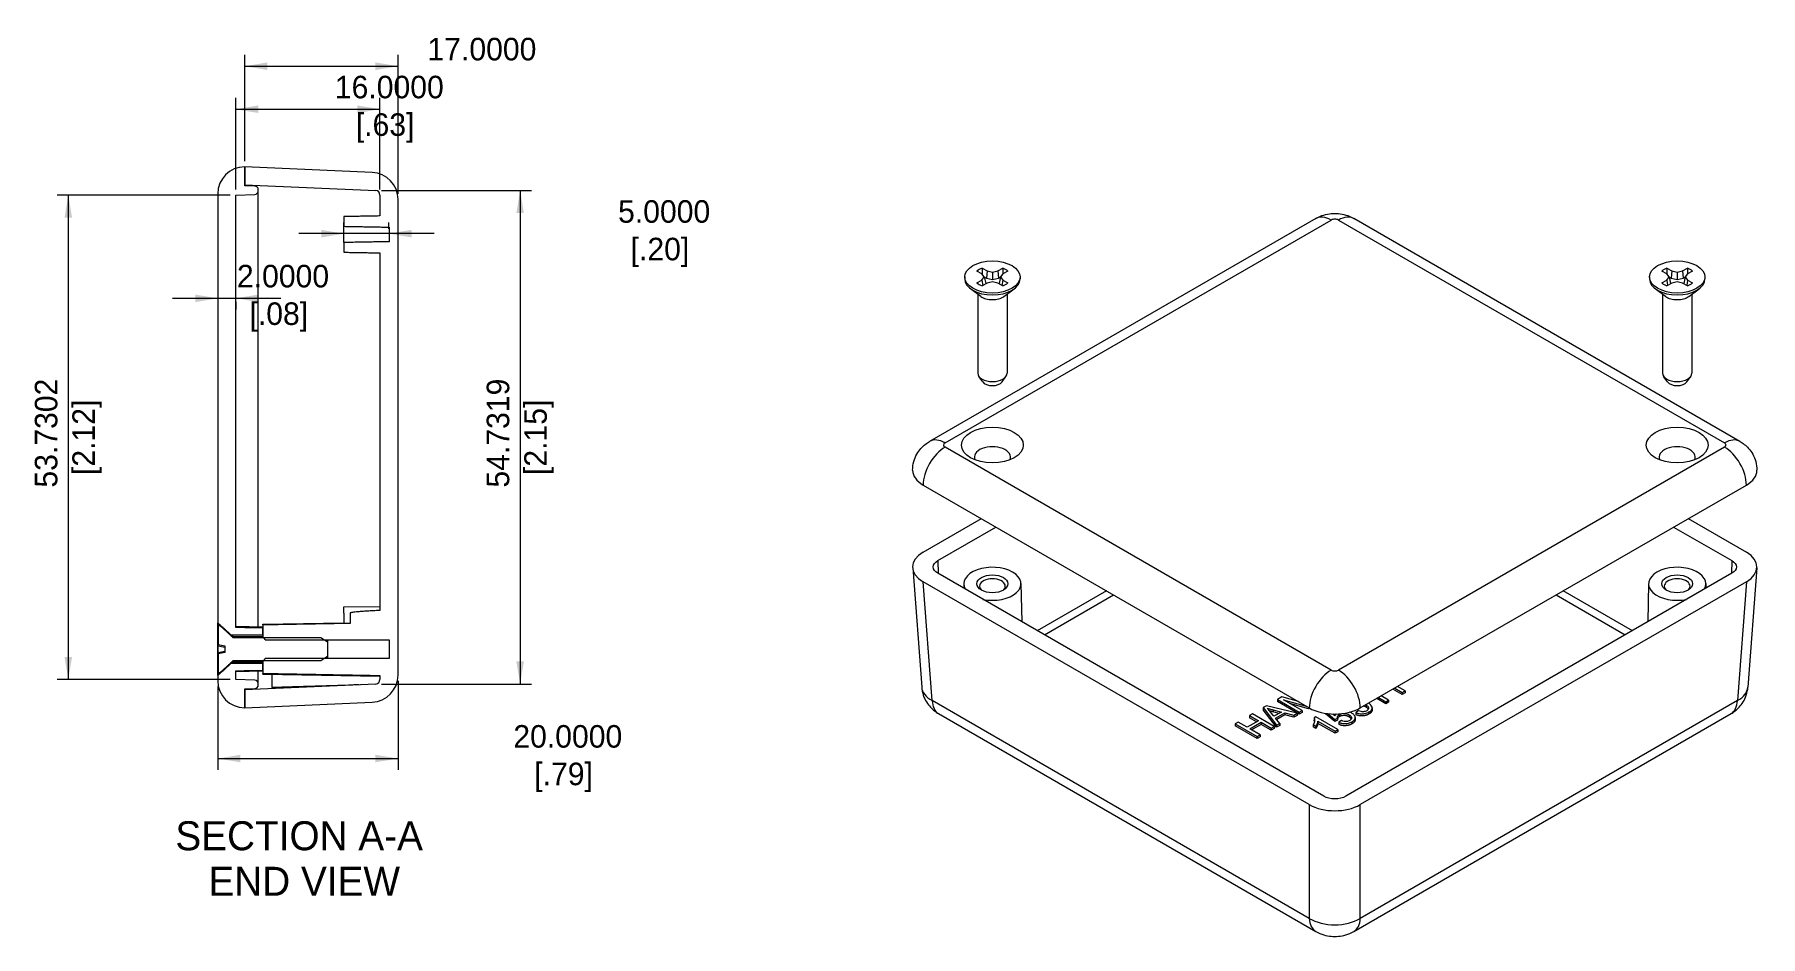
# Model space of a CAD drawing. Header units: millimetres. Extents: x 17 to 380, y -9 to 294.
# Drawn here: x 173 to 364.4, y 193.5 to 293.5 of the extents above; entities that cross this region are included whole.
import ezdxf

# ---------------------------------------------------------------- set-up
doc = ezdxf.new("R2010")
doc.units = ezdxf.units.MM
doc.layers.get('0').update_dxf_attribs({"linetype": 'CONTINUOUS', "lineweight": 25})
for name, color, linetype, lineweight in [('Dimension (ANSI)', 7, 'CONTINUOUS', 9), ('Symbol (ANSI)', 7, 'CONTINUOUS', 9), ('Visible (ANSI)', 7, 'CONTINUOUS', 9), ('Visible Narrow (ANSI)', 7, 'CONTINUOUS', 9)]:
    doc.layers.add(name, color=color, linetype=linetype, lineweight=lineweight)
doc.styles.add('Label Text (ANSI)', font='Label Text (ANSI)')
doc.dimstyles.get("Standard").update_dxf_attribs({"dimtxt": 2.5, "dimasz": 2.5, "dimexe": 1.25, "dimexo": 0.625, "dimtad": 0, "dimtoh": 1, "dimdec": 4, "dimzin": 1, "dimdsep": 46, "dimtxsty": 'Standard', "dimcen": 0.09, "dimadec": 0, "dimazin": 0, "dimtfac": 1, "dimtdec": 4, "dimtofl": 0, "dimtmove": 0, "dimatfit": 3, "dimfxl": 1, "dimtolj": 1, "dimtzin": 0, "dimarcsym": 0})

# ---------------------------------------------------------------- blocks, each defined once
blk = doc.blocks.new('*D1')
at = {"layer": 'Dimension (ANSI)', "color": 0, "linetype": 'ByBlock', "lineweight": 0}
for p, q in [((195.3, 276.33), (195.3, 286.48)), ((211.3, 276.34), (211.3, 286.48)), ((195.3, 285.23), (211.3, 285.23))]:
    blk.add_line(p, q, dxfattribs=at)
for points in [[(195.3, 285.23), (197.8, 285.65), (197.8, 284.81)], [(211.3, 285.23), (208.8, 284.81), (208.8, 285.65)]]:
    blk.add_solid(points, dxfattribs=at)
at = {"layer": 'Dimension (ANSI)', "color": 0, "linetype": 'CONTINUOUS', "lineweight": -2, "insert": (211.87, 285.23), "char_height": 2.5, "width": 35.4861, "attachment_point": 5}
blk.add_mtext(' 16.0000\\X[.63]', dxfattribs=at)
blk = doc.blocks.new('*D2')
at = {"layer": 'Dimension (ANSI)', "color": 0, "linetype": 'ByBlock', "lineweight": 0}
for p, q in [((207.3, 271.97), (207.3, 272.68)), ((212.3, 271.97), (212.3, 272.68)), ((217.3, 271.43), (202.3, 271.43))]:
    blk.add_line(p, q, dxfattribs=at)
for points in [[(207.3, 271.43), (204.8, 271.01), (204.8, 271.85)], [(212.3, 271.43), (214.8, 271.85), (214.8, 271.01)]]:
    blk.add_solid(points, dxfattribs=at)
at = {"layer": 'Dimension (ANSI)', "color": 0, "linetype": 'CONTINUOUS', "lineweight": -2, "insert": (242.36, 271.43), "char_height": 2.5, "width": 32.7778, "attachment_point": 5}
blk.add_mtext(' 5.0000\\X[.20]', dxfattribs=at)
blk = doc.blocks.new('*D7')
at = {"layer": 'Dimension (ANSI)', "color": 0, "linetype": 'ByBlock', "lineweight": 0}
for p, q in [((188.3, 264.26), (200.3, 264.26)), ((193.3, 263.85), (193.3, 263.01)), ((195.3, 263.85), (195.3, 263.01))]:
    blk.add_line(p, q, dxfattribs=at)
for points in [[(193.3, 264.26), (190.8, 263.84), (190.8, 264.67)], [(195.3, 264.26), (197.8, 264.67), (197.8, 263.84)]]:
    blk.add_solid(points, dxfattribs=at)
at = {"layer": 'Dimension (ANSI)', "color": 0, "linetype": 'CONTINUOUS', "lineweight": -2, "insert": (200.08, 264.26), "char_height": 2.5, "width": 32.7778, "attachment_point": 5}
blk.add_mtext(' 2.0000\\X[.08]', dxfattribs=at)
blk = doc.blocks.new('*D17')
at = {"layer": 'Dimension (ANSI)', "color": 0, "linetype": 'ByBlock', "lineweight": 0}
for p, q in [((193.3, 221.22), (193.3, 211.96)), ((213.3, 221.83), (213.3, 211.96)), ((193.3, 213.21), (213.3, 213.21))]:
    blk.add_line(p, q, dxfattribs=at)
for points in [[(193.3, 213.21), (195.8, 213.63), (195.8, 212.8)], [(213.3, 213.21), (210.8, 212.8), (210.8, 213.63)]]:
    blk.add_solid(points, dxfattribs=at)
at = {"layer": 'Dimension (ANSI)', "color": 0, "linetype": 'CONTINUOUS', "lineweight": -2, "insert": (231.67, 213.21), "char_height": 2.5, "width": 35.4861, "attachment_point": 5}
blk.add_mtext(' 20.0000\\X[.79]', dxfattribs=at)
blk = doc.blocks.new('*D18')
at = {"layer": 'Dimension (ANSI)', "color": 0, "linetype": 'ByBlock', "lineweight": 0}
for p, q in [((211.45, 276.21), (228.1, 276.21)), ((226.85, 276.21), (226.85, 221.48)), ((211.45, 221.48), (228.1, 221.48))]:
    blk.add_line(p, q, dxfattribs=at)
for points in [[(226.85, 276.21), (227.26, 273.71), (226.43, 273.71)], [(226.85, 221.48), (226.43, 223.98), (227.26, 223.98)]]:
    blk.add_solid(points, dxfattribs=at)
at = {"layer": 'Dimension (ANSI)', "color": 0, "linetype": 'CONTINUOUS', "lineweight": -2, "insert": (226.85, 248.84), "char_height": 2.5, "width": 38.1944, "attachment_point": 5, "rotation": 90}
blk.add_mtext(' 54.7319\\X[2.15]', dxfattribs=at)
blk = doc.blocks.new('*D20')
at = {"layer": 'Dimension (ANSI)', "color": 0, "linetype": 'ByBlock', "lineweight": 0}
for p, q in [((194.68, 275.71), (175.47, 275.71)), ((176.72, 275.71), (176.72, 221.98)), ((194.68, 221.98), (175.47, 221.98))]:
    blk.add_line(p, q, dxfattribs=at)
for points in [[(176.72, 275.71), (177.14, 273.21), (176.31, 273.21)], [(176.72, 221.98), (176.31, 224.48), (177.14, 224.48)]]:
    blk.add_solid(points, dxfattribs=at)
at = {"layer": 'Dimension (ANSI)', "color": 0, "linetype": 'CONTINUOUS', "lineweight": -2, "insert": (176.72, 248.84), "char_height": 2.5, "width": 38.1944, "attachment_point": 5, "rotation": 90}
blk.add_mtext(' 53.7302\\X[2.12]', dxfattribs=at)
blk = doc.blocks.new('*D42')
at = {"color": 0, "linetype": 'ByBlock', "lineweight": 0}
for p, q in [((196.3, 279.47), (196.3, 291.25)), ((213.3, 275.85), (213.3, 291.25)), ((196.3, 290), (213.3, 290))]:
    blk.add_line(p, q, dxfattribs=at)
for points in [[(196.3, 290), (198.8, 290.42), (198.8, 289.58)], [(213.3, 290), (210.8, 289.58), (210.8, 290.42)]]:
    blk.add_solid(points, dxfattribs=at)
at = {"color": 0, "linetype": 'CONTINUOUS', "lineweight": -2, "insert": (222.61, 291.88), "char_height": 2.5, "width": 17.3611, "attachment_point": 5}
blk.add_mtext('17.0000', dxfattribs=at)

msp = doc.modelspace()

# ---------------------------------------------------------------- linework, layer by layer
at = {"layer": 'Visible (ANSI)'}
for p, q in [((196.30071, 276.74394), (196.30071, 278.84394)), ((210.43157, 278.22698), (196.30071, 278.84394)), ((196.30071, 278.84394), (196.30071, 276.84394)), ((193.30071, 275.84394), (193.30071, 228.26284)), ((195.30071, 275.70902), (197.41467, 275.78284)), ((196.30071, 276.84394), (210.82252, 276.20991)), ((197.41467, 276.70504), (196.30071, 276.74394)), ((197.80071, 276.1826), (197.80071, 276.30529)), ((197.80071, 275.34394), (197.80071, 276.1826)), ((195.30071, 227.74601), (195.30071, 275.70902)), ((197.80071, 227.80031), (197.80071, 275.34394)), ((211.30071, 275.71038), (211.30071, 273.39085)), ((213.30071, 222.45805), (213.30071, 275.22983)), ((207.30071, 273.32022), (207.30071, 272.24292)), ((207.30071, 270.44496), (207.30071, 272.24292)), ((212.30071, 272.15014), (212.30071, 270.53774)), ((315.10482, 273.11351), (272.27435, 248.38533)), ((362.17198, 248.38533), (319.34151, 273.11351)), ((207.30071, 270.44496), (207.30071, 269.36767)), ((211.30071, 269.29704), (211.30071, 229.63298)), ((276.1644, 266.62322), (276.1644, 266.4099)), ((278.07952, 266.96223), (277.52531, 267.2822)), ((277.52531, 265.96424), (278.07952, 266.28421)), ((278.33827, 266.62322), (278.07952, 266.96223)), ((278.07952, 266.28421), (278.33827, 266.62322)), ((278.07952, 266.28421), (278.18181, 265.67962)), ((278.10004, 267.61402), (278.65425, 267.29405)), ((278.3153, 266.65331), (278.56601, 266.50857)), ((278.33827, 266.62322), (278.50608, 265.91217)), ((278.65425, 267.29405), (278.56601, 266.50857)), ((278.56601, 266.50857), (279.24143, 266.33672)), ((278.65425, 267.29405), (279.24143, 267.14466)), ((279.24143, 267.14466), (279.82861, 267.29405)), ((279.24143, 267.14466), (279.24143, 266.33672)), ((279.24143, 266.33672), (279.91685, 266.50857)), ((279.82861, 267.29405), (280.38282, 267.61402)), ((279.82861, 267.29405), (279.91685, 266.50857)), ((279.91685, 266.50857), (280.16756, 266.65331)), ((280.14459, 266.62322), (279.97678, 265.91217)), ((280.40334, 266.96223), (280.14459, 266.62322)), ((280.14459, 266.62322), (280.40334, 266.28421)), ((280.40334, 266.28421), (280.30106, 265.67962)), ((280.95755, 267.2822), (280.40334, 266.96223)), ((280.40334, 266.28421), (280.95755, 265.96424)), ((282.31846, 266.62322), (282.31846, 266.4099)), ((352.12787, 266.62322), (352.12787, 266.4099)), ((354.04299, 266.96223), (353.48878, 267.2822)), ((353.48878, 265.96424), (354.04299, 266.28421)), ((354.30174, 266.62322), (354.04299, 266.96223)), ((354.04299, 266.28421), (354.30174, 266.62322)), ((354.04299, 266.28421), (354.14528, 265.67962)), ((354.06352, 267.61402), (354.61773, 267.29405)), ((354.27877, 266.65331), (354.52948, 266.50857)), ((354.30174, 266.62322), (354.46955, 265.91217)), ((354.61773, 267.29405), (354.52948, 266.50857)), ((354.52948, 266.50857), (355.2049, 266.33672)), ((354.61773, 267.29405), (355.2049, 267.14466)), ((355.2049, 267.14466), (355.79208, 267.29405)), ((355.2049, 267.14466), (355.2049, 266.33672)), ((355.2049, 266.33672), (355.88032, 266.50857)), ((355.79208, 267.29405), (356.34629, 267.61402)), ((355.79208, 267.29405), (355.88032, 266.50857)), ((355.88032, 266.50857), (356.13103, 266.65331)), ((356.10806, 266.62322), (355.94025, 265.91217)), ((356.36681, 266.96223), (356.10806, 266.62322)), ((356.10806, 266.62322), (356.36681, 266.28421)), ((356.36681, 266.28421), (356.26453, 265.67962)), ((356.92102, 267.2822), (356.36681, 266.96223)), ((356.36681, 266.28421), (356.92102, 265.96424)), ((358.28193, 266.62322), (358.28193, 266.4099)), ((277.95919, 264.46972), (276.81434, 265.31791)), ((277.61583, 264.72411), (277.61583, 255.95744)), ((278.65425, 265.95239), (278.10004, 265.63242)), ((278.44422, 265.83113), (278.50608, 265.91217)), ((279.24143, 266.10178), (278.65425, 265.95239)), ((279.82861, 265.95239), (279.24143, 266.10178)), ((280.38282, 265.63242), (279.82861, 265.95239)), ((279.97678, 265.91217), (280.03864, 265.83113)), ((280.52367, 264.46972), (281.66852, 265.31791)), ((280.86703, 264.72411), (280.86703, 255.95744)), ((353.92267, 264.46972), (352.77781, 265.31791)), ((353.5793, 264.72411), (353.5793, 255.95744)), ((354.61773, 265.95239), (354.06352, 265.63242)), ((354.40769, 265.83113), (354.46955, 265.91217)), ((355.2049, 266.10178), (354.61773, 265.95239)), ((355.79208, 265.95239), (355.2049, 266.10178)), ((356.34629, 265.63242), (355.79208, 265.95239)), ((355.94025, 265.91217), (356.00211, 265.83113)), ((356.48714, 264.46972), (357.63199, 265.31791)), ((356.8305, 264.72411), (356.8305, 255.95744)), ((278.16602, 254.99357), (277.73586, 255.6035)), ((280.31684, 254.99357), (280.747, 255.6035)), ((354.12949, 254.99357), (353.69933, 255.6035)), ((356.28031, 254.99357), (356.71047, 255.6035)), ((271.56427, 243.54982), (314.39474, 218.82164)), ((320.05159, 218.82164), (362.88206, 243.54982)), ((271.56158, 236.09273), (278.02096, 239.82205)), ((356.42538, 239.82205), (362.88475, 236.09273)), ((273.17782, 235.15959), (279.6372, 238.88891)), ((354.80913, 238.88891), (361.26851, 235.15959)), ((270.39427, 234.36075), (271.39524, 221.12444)), ((316.01368, 209.0317), (273.17782, 233.76299)), ((361.26851, 233.76299), (318.43266, 209.0317)), ((364.05206, 234.36075), (363.05109, 221.12444)), ((314.39743, 208.09856), (271.56158, 232.82985)), ((276.07243, 232.6176), (276.06133, 232.0982)), ((282.41043, 232.6176), (282.50102, 228.38024)), ((362.88475, 232.82985), (320.0489, 208.09856)), ((352.0359, 232.6176), (351.94531, 228.38024)), ((358.3739, 232.6176), (358.385, 232.0982)), ((207.30071, 230.02412), (211.30071, 230.09394)), ((207.30071, 229.34394), (207.30071, 230.02412)), ((193.30071, 222.42505), (193.30071, 228.26284)), ((193.33845, 228.03634), (193.55365, 228.03634)), ((193.33845, 227.94566), (193.33845, 228.03634)), ((193.33845, 227.94566), (193.33845, 225.85069)), ((193.56705, 227.94566), (193.33845, 227.94566)), ((193.56705, 227.94566), (193.56705, 228.02431)), ((198.30071, 228.11703), (207.30071, 228.27412)), ((198.30071, 228.02907), (198.30071, 228.11703)), ((198.30071, 228.02907), (198.30071, 226.67433)), ((207.30071, 229.34394), (207.30071, 228.19389)), ((207.98178, 229.34394), (207.98172, 228.20326)), ((194.73867, 226.95094), (198.30071, 226.95094)), ((195.02802, 226.76634), (194.81567, 226.95094)), ((195.02802, 226.58618), (195.02802, 226.76634)), ((195.02802, 226.76634), (198.30071, 226.76634)), ((204.76845, 226.58618), (195.02802, 226.58618)), ((198.30071, 227.79158), (195.30071, 227.84394)), ((198.30071, 226.95094), (198.30071, 227.69146)), ((198.5883, 226.38435), (212.30071, 226.38435)), ((205.53045, 226.35994), (205.4847, 226.38435)), ((205.53045, 226.08704), (205.53045, 226.35994)), ((205.53045, 224.60085), (205.53045, 226.08704)), ((212.30071, 226.38435), (212.30071, 224.30354)), ((193.33845, 225.85069), (194.10045, 225.70656)), ((193.33845, 225.69954), (193.33845, 225.85069)), ((193.33845, 224.98834), (193.33845, 225.69954)), ((193.33845, 225.69954), (194.10045, 225.56518)), ((193.33845, 224.98834), (194.10045, 225.1227)), ((193.33845, 224.83719), (193.33845, 224.98834)), ((194.10045, 224.98132), (193.33845, 224.83719)), ((193.33845, 224.83719), (193.33845, 222.74222)), ((194.10045, 225.70656), (194.10045, 224.98132)), ((195.02802, 224.1017), (204.76845, 224.1017)), ((195.02802, 223.92154), (195.02802, 224.1017)), ((212.30071, 224.30354), (198.5883, 224.30354)), ((205.53045, 224.32794), (205.4847, 224.30354)), ((205.53045, 224.32794), (205.53045, 224.60085)), ((193.30071, 222.42505), (193.30071, 221.84394)), ((193.33845, 222.74222), (193.56705, 222.74222)), ((193.33845, 222.65154), (193.33845, 222.74222)), ((193.33845, 222.65154), (193.55365, 222.65154)), ((193.56705, 222.66357), (193.56705, 222.74222)), ((198.30071, 223.73695), (194.73867, 223.73695)), ((195.02802, 223.92154), (194.81567, 223.73695)), ((195.02802, 223.92154), (198.30071, 223.92154)), ((195.30071, 221.97886), (195.30071, 222.94187)), ((198.30071, 222.89631), (195.30071, 222.84394)), ((197.80071, 222.34394), (197.80071, 222.88758)), ((197.80071, 221.50529), (197.80071, 222.34394)), ((198.30071, 224.01355), (198.30071, 222.65881)), ((198.30071, 222.99642), (198.30071, 223.73695)), ((198.30071, 222.57086), (198.30071, 222.65881)), ((198.30071, 222.57086), (211.30071, 222.34394)), ((199.30071, 222.5534), (199.30071, 221.08817)), ((211.30071, 222.42505), (211.30071, 221.9775)), ((197.41467, 221.90504), (195.30071, 221.97886)), ((210.82252, 221.47798), (196.30071, 220.84394)), ((196.30071, 220.94394), (197.41467, 220.98284)), ((196.30071, 218.84394), (196.30071, 220.94394)), ((196.30071, 220.84394), (196.30071, 218.84394)), ((197.80071, 221.3826), (197.80071, 221.50529)), ((324.69374, 220.31819), (323.66872, 220.90999)), ((323.87075, 221.02663), (324.69374, 220.55147)), ((325.01526, 220.73711), (324.19227, 221.21226)), ((324.69374, 220.55147), (325.01526, 220.73711)), ((324.69374, 220.55147), (324.69374, 220.31819)), ((325.01526, 220.50382), (324.69374, 220.31819)), ((325.01526, 220.73711), (325.01526, 220.50382)), ((196.30071, 218.84394), (210.43157, 219.46091)), ((309.62793, 219.05809), (309.28054, 218.85752)), ((309.28054, 218.85752), (309.28054, 218.62424)), ((309.28054, 218.85752), (310.7736, 216.92012)), ((310.7736, 216.68684), (309.28054, 218.62424)), ((313.04274, 218.23022), (309.62793, 219.05809)), ((310.47794, 217.89736), (310.03446, 218.46279)), ((310.37446, 218.61428), (311.30208, 218.37317)), ((311.02345, 218.21231), (310.37446, 218.381)), ((311.30208, 218.37317), (310.47794, 217.89736)), ((310.64609, 217.69359), (311.66241, 218.28036)), ((311.34643, 220.05026), (310.86414, 219.77182)), ((310.86414, 219.77182), (310.86414, 219.53853)), ((310.86414, 219.77182), (313.28851, 218.37211)), ((313.28851, 218.13882), (310.86414, 219.53853)), ((313.18105, 219.52236), (311.34643, 220.05026)), ((313.5971, 218.55027), (311.53306, 219.74194)), ((311.53306, 219.74194), (314.03003, 219.03221)), ((311.66241, 218.28036), (312.67687, 218.01898)), ((311.66241, 218.28036), (311.66241, 218.04707)), ((314.29927, 218.72239), (312.32895, 219.28243)), ((313.28851, 218.37211), (313.5971, 218.55027)), ((313.28851, 218.37211), (313.28851, 218.13882)), ((313.5971, 218.31699), (313.28851, 218.13882)), ((313.5971, 218.55027), (313.5971, 218.31699)), ((314.29927, 218.87676), (314.29927, 218.72239)), ((314.43322, 218.79972), (314.29927, 218.72239)), ((319.09663, 218.41173), (319.09449, 218.41354)), ((319.11504, 218.41987), (319.09663, 218.41173)), ((319.09663, 218.4142), (319.09663, 218.41173)), ((319.84131, 218.51379), (319.5549, 218.31855)), ((319.5549, 218.31855), (319.5549, 218.08527)), ((321.36086, 218.83621), (321.36086, 218.60292)), ((322.89579, 219.28014), (321.87077, 219.87194)), ((322.0728, 219.98858), (322.89579, 219.51343)), ((323.19329, 219.68519), (322.3703, 220.16035)), ((322.89579, 219.51343), (323.19329, 219.68519)), ((322.89579, 219.51343), (322.89579, 219.28014)), ((323.19329, 219.45191), (322.89579, 219.28014)), ((323.19329, 219.68519), (323.19329, 219.45191)), ((273.26652, 218.19505), (315.1052, 194.03948)), ((306.50139, 217.25298), (306.17987, 217.06735)), ((306.17987, 217.06735), (308.60423, 215.66764)), ((306.17987, 217.06735), (306.17987, 216.83406)), ((308.60423, 215.43436), (306.17987, 216.83406)), ((307.49738, 216.67795), (306.50139, 217.25298)), ((308.75391, 217.40341), (307.49738, 216.67795)), ((308.07944, 218.16407), (307.75792, 217.97844)), ((307.75792, 217.97844), (307.75792, 217.74515)), ((307.75792, 217.97844), (308.75391, 217.40341)), ((308.55188, 217.28676), (307.75792, 217.74515)), ((307.78379, 216.51259), (309.04032, 217.23804)), ((308.92576, 215.85327), (307.78379, 216.51259)), ((309.04032, 217.00476), (307.98582, 216.39594)), ((310.50381, 216.76436), (308.07944, 218.16407)), ((309.04032, 217.23804), (310.18229, 216.57873)), ((309.04032, 217.23804), (309.04032, 217.00476)), ((310.18229, 216.34545), (309.04032, 217.00476)), ((310.18229, 216.57873), (310.50381, 216.76436)), ((310.18229, 216.57873), (310.18229, 216.34545)), ((310.50381, 216.53108), (310.18229, 216.34545)), ((310.50381, 216.76436), (310.50381, 216.53108)), ((311.1136, 217.11642), (310.64609, 217.69359)), ((310.7736, 216.92012), (311.1136, 217.11642)), ((310.7736, 216.92012), (310.7736, 216.68684)), ((311.1136, 216.88314), (310.7736, 216.68684)), ((311.66241, 218.04707), (310.77484, 217.53464)), ((311.1136, 217.11642), (311.1136, 216.88314)), ((312.67687, 217.7857), (311.66241, 218.04707)), ((312.67687, 218.01898), (313.04274, 218.23022)), ((312.67687, 218.01898), (312.67687, 217.7857)), ((313.04274, 217.99693), (312.67687, 217.7857)), ((313.04274, 218.23022), (313.04274, 217.99693)), ((314.82627, 216.96259), (314.82627, 216.7293)), ((314.82627, 216.96259), (315.11454, 216.79616)), ((315.11454, 216.56287), (314.82627, 216.7293)), ((315.11084, 217.82887), (314.91867, 217.71792)), ((314.91867, 217.71792), (314.91867, 217.48463)), ((317.54445, 216.42383), (315.11084, 217.82887)), ((315.11454, 216.79616), (315.11454, 216.56287)), ((315.35106, 217.34665), (315.35106, 217.11337)), ((315.35106, 217.34665), (317.24694, 216.25206)), ((317.24694, 216.01878), (315.35106, 217.11337)), ((316.20291, 218.22162), (316.20291, 218.17915)), ((317.21368, 217.3246), (316.20291, 218.17915)), ((316.47013, 218.18653), (317.21368, 217.55789)), ((317.2451, 217.93449), (316.99842, 218.14888)), ((317.21368, 217.55789), (317.52966, 217.69765)), ((317.21368, 217.55789), (317.21368, 217.3246)), ((317.52966, 217.46436), (317.21368, 217.3246)), ((317.24694, 216.25206), (317.54445, 216.42383)), ((317.52966, 217.69765), (317.52966, 217.46436)), ((317.54445, 216.42383), (317.54445, 216.19054)), ((317.95836, 217.42667), (317.67195, 217.23143)), ((317.67195, 217.23143), (317.67195, 216.99815)), ((319.34113, 194.03948), (361.17981, 218.19505)), ((319.47791, 217.74909), (319.47791, 217.5158)), ((308.60423, 215.66764), (308.92576, 215.85327)), ((308.60423, 215.66764), (308.60423, 215.43436)), ((308.92576, 215.61999), (308.60423, 215.43436)), ((308.92576, 215.85327), (308.92576, 215.61999)), ((317.24694, 216.25206), (317.24694, 216.01878)), ((317.54445, 216.19054), (317.24694, 216.01878))]:
    msp.add_line(p, q, dxfattribs=at)
for centre, radius, start, end in [((196.30071, 275.84394), 3, 90, 180), ((210.30071, 275.22983), 3, 0, 87.5), ((197.40071, 276.30529), 0.4, 0, 88), ((197.40071, 276.1826), 0.4, 272, 0), ((210.80071, 275.71038), 0.5, 0, 87.5), ((210.30071, 222.45805), 3, 272.5, 0), ((196.30071, 221.84394), 3, 180, 270), ((197.40071, 221.50529), 0.4, 0, 88), ((197.40071, 221.3826), 0.4, 272, 0), ((210.80071, 221.9775), 0.5, 272.5, 0)]:
    msp.add_arc(centre, radius, start, end, dxfattribs=at)
for centre, major_axis in [((279.24143, 266.62322), (-3.07703, 0)), ((355.2049, 266.62322), (-3.07703, 0)), ((279.24143, 247.98223), (-3.42857, 0)), ((355.2049, 247.98223), (-3.42857, 0)), ((279.24143, 232.59501), (-1.71429, 0)), ((355.2049, 232.59501), (-1.71429, 0))]:
    msp.add_ellipse(centre, major_axis=major_axis, ratio=0.577350269, dxfattribs=at)
for centre, major_axis, ratio, start_param, end_param in [((279.24143, 266.4099), (3.07703, 0), 0.577350269, 3.141592654, 6.283185307), ((279.24143, 266.62322), (2.06103, 0), 0.577350269, 2.157710718, 2.554678262), ((279.24143, 266.62322), (2.06103, 0), 0.577350269, 0.586914391, 0.983881935), ((355.2049, 266.4099), (3.07703, 0), 0.577350269, 3.141592654, 6.283185307), ((355.2049, 266.62322), (2.06103, 0), 0.577350269, 2.157710718, 2.554678262), ((355.2049, 266.62322), (2.06103, 0), 0.577350269, 0.586914391, 0.983881935), ((279.24143, 266.62322), (-2.06103, 0), 0.577350269, 0.586914391, 0.983881935), ((279.24143, 265.04662), (-1.6256, 0), 0.577350269, 0.661978369, 2.479614285), ((279.24143, 266.62322), (-2.06103, 0), 0.577350269, 2.157710718, 2.554678262), ((355.2049, 266.62322), (-2.06103, 0), 0.577350269, 0.586914391, 0.983881935), ((355.2049, 265.04662), (-1.6256, 0), 0.577350269, 0.661978369, 2.479614285), ((355.2049, 266.62322), (-2.06103, 0), 0.577350269, 2.157710718, 2.554678262), ((279.24143, 255.95744), (1.6256, 0), 0.577350269, 3.141592654, 6.283185307), ((279.24143, 255.24639), (1.16114, 0), 0.577350269, 3.52828128, 5.896496681), ((355.2049, 255.95744), (1.6256, 0), 0.577350269, 3.141592654, 6.283185307), ((355.2049, 255.24639), (1.16114, 0), 0.577350269, 3.52828128, 5.896496681), ((279.24143, 246.64041), (2, 0), 0.577350269, 6.027216455, 9.680746813), ((355.2049, 246.64041), (2, 0), 0.577350269, 6.027216455, 9.680746813), ((274.3927, 245.18281), (-4, 0), 0.577350269, 0, 0.785398163), ((360.05363, 245.18281), (4, 0), 0.577350269, 5.497787144, 6.283185307), ((274.39809, 234.46129), (-4.00762, 0), 0.576252816, 5.49873847, 7.067632145), ((360.04825, 234.46129), (4.00762, 0), 0.576252816, 5.49873847, 7.067632145), ((279.24143, 232.59501), (-3.16924, 0), 0.577350269, 1.232917561, 6.621064073), ((355.2049, 232.59501), (-3.16924, 0), 0.577350269, 2.803713888, 8.1918604), ((279.24143, 232.32665), (1.42857, 0), 0.577350269, 5.743973559, 9.963989709), ((355.2049, 232.32665), (1.42857, 0), 0.577350269, 5.743973559, 9.963989709), ((317.22317, 220.45463), (4, 0), 0.577350269, 3.926990817, 5.497787144), ((317.22317, 209.73622), (-4, 0), 0.578449812, 0.786349489, 2.355243164)]:
    msp.add_ellipse(centre, major_axis=major_axis, ratio=ratio, start_param=start_param, end_param=end_param, dxfattribs=at)
for points, degree in [([(211.30071, 273.39085), (209.2656, 273.35493), (207.30071, 273.32022)], 2), ([(207.30071, 272.24292), (209.93674, 272.1943), (212.30071, 272.15014)], 2), ([(212.30071, 270.53774), (209.93674, 270.49358), (207.30071, 270.44496)], 2), ([(207.30071, 269.36767), (209.2656, 269.33296), (211.30071, 269.29704)], 2), ([(278.10004, 267.61402), (278.09198, 267.27566), (278.08619, 266.95349)], 2), ([(280.38282, 267.61402), (280.39088, 267.27566), (280.39667, 266.95349)], 2), ([(354.06352, 267.61402), (354.05545, 267.27566), (354.04966, 266.95349)], 2), ([(356.34629, 267.61402), (356.35435, 267.27566), (356.36014, 266.95349)], 2), ([(273.17782, 233.76299), (272.86017, 233.94641), (272.4922, 234.46129), (272.86017, 234.97618), (273.17782, 235.15959)], 3), ([(361.26851, 235.15959), (361.58616, 234.97618), (361.95414, 234.46129), (361.58616, 233.94641), (361.26851, 233.76299)], 3), ([(193.30071, 228.26284), (194.2281, 227.43427), (194.73867, 226.95094)], 2), ([(195.02802, 226.58618), (194.55588, 227.05613), (193.56705, 227.94566)], 2), ([(207.98172, 228.20326), (202.98914, 228.11359), (198.30071, 228.02907)], 2), ([(207.98172, 228.20326), (207.64066, 228.19858), (207.30071, 228.19389)], 2), ([(211.30071, 229.63298), (207.98178, 229.48266), (207.98178, 229.34394)], 2), ([(198.30071, 227.69146), (196.81794, 227.71845), (195.30071, 227.74601)], 2), ([(198.30071, 226.67433), (198.4621, 226.51616), (198.5883, 226.38435)], 2), ([(205.53045, 226.08704), (205.24524, 226.29502), (204.76845, 226.58618)], 2), ([(193.56705, 222.74222), (194.55588, 223.63176), (195.02802, 224.1017)], 2), ([(198.5883, 224.30354), (198.4621, 224.17173), (198.30071, 224.01355)], 2), ([(204.76845, 224.1017), (205.24524, 224.39287), (205.53045, 224.60085)], 2), ([(194.73867, 223.73695), (194.2281, 223.25362), (193.30071, 222.42505)], 2), ([(195.30071, 222.94187), (196.81794, 222.96944), (198.30071, 222.99642)], 2), ([(198.30071, 222.65881), (204.52958, 222.54652), (211.30071, 222.42505)], 2), ([(208.93665, 221.39564), (206.09606, 221.27162), (202.10316, 221.16022), (199.30071, 221.08817)], 3), ([(310.37446, 218.381), (310.1808, 218.432), (310.02305, 218.47669)], 2), ([(319.09109, 218.26841), (319.03345, 218.30169), (318.9713, 218.33232), (318.90428, 218.35909)], 3), ([(320.68578, 218.92381), (320.55802, 218.99757), (320.42146, 219.03518)], 2), ([(320.65881, 219.17221), (320.66793, 219.16725), (320.67692, 219.16221), (320.68578, 219.1571)], 3), ([(320.9417, 218.68561), (320.8808, 218.81121), (320.68578, 218.92381)], 2), ([(321.36086, 218.60292), (321.36086, 218.34701), (321.01099, 218.14501)], 2), ([(314.97314, 217.33347), (314.95804, 217.4175), (314.91867, 217.48463)], 2), ([(315.35106, 217.11337), (315.34552, 216.99281), (315.20139, 216.67276), (315.11454, 216.56287)], 2), ([(317.73477, 217.8559), (317.59064, 217.77268), (317.53451, 217.65506), (317.52966, 217.64208)], 2), ([(319.12805, 217.05789), (318.79728, 216.86693), (318.00825, 216.83812), (317.67195, 216.99815)], 2), ([(317.73477, 218.08918), (317.80324, 218.12871), (317.88064, 218.16233), (317.96817, 218.18564)], 3), ([(318.80283, 217.83669), (318.54782, 217.98392), (317.9676, 217.99032), (317.73477, 217.8559)], 2), ([(319.05876, 217.59849), (318.99785, 217.72409), (318.80283, 217.83669)], 2), ([(319.47791, 217.5158), (319.47791, 217.25989), (319.12805, 217.05789)], 2), ([(321.01099, 218.14501), (320.68023, 217.95405), (319.8912, 217.92524), (319.5549, 218.08527)], 2), ([(318.43266, 209.0317), (318.11497, 208.8483), (317.22317, 208.63585), (316.33136, 208.8483), (316.01368, 209.0317)], 3)]:
    msp.add_open_spline(points, degree=degree, dxfattribs=at)
for points, knots in [([(315.10482, 273.11351), (315.41641, 273.29341), (315.71228, 273.41065), (316.28, 273.57766), (316.5526, 273.62658), (317.09051, 273.67577), (317.35582, 273.67577), (317.89373, 273.62658), (318.16633, 273.57766), (318.73405, 273.41065), (319.02992, 273.29341), (319.34151, 273.11351)], [0, 0, 0, 0, 0.314159265, 0.314159265, 0.628318531, 0.628318531, 0.942477796, 0.942477796, 1.256637061, 1.256637061, 1.570796327, 1.570796327, 1.570796327, 1.570796327]), ([(270.3927, 245.18281), (270.3927, 245.51103), (270.43879, 245.83854), (270.60499, 246.4444), (270.72404, 246.72234), (270.99862, 247.21024), (271.15362, 247.42078), (271.47217, 247.78173), (271.63581, 247.93261), (271.9589, 248.18936), (272.11856, 248.29538), (272.27435, 248.38533)], [5.497787144, 5.497787144, 5.497787144, 5.497787144, 5.654866776, 5.654866776, 5.811946409, 5.811946409, 5.969026042, 5.969026042, 6.126105675, 6.126105675, 6.283185307, 6.283185307, 6.283185307, 6.283185307]), ([(362.17198, 248.38533), (362.32778, 248.29538), (362.48743, 248.18936), (362.81053, 247.93261), (362.97416, 247.78173), (363.29271, 247.42078), (363.44771, 247.21024), (363.72229, 246.72234), (363.84134, 246.4444), (364.00754, 245.83854), (364.05363, 245.51103), (364.05363, 245.18281)], [1.570796327, 1.570796327, 1.570796327, 1.570796327, 1.727875959, 1.727875959, 1.884955592, 1.884955592, 2.042035225, 2.042035225, 2.199114858, 2.199114858, 2.35619449, 2.35619449, 2.35619449, 2.35619449]), ([(271.39524, 221.12444), (271.41855, 220.81623), (271.482, 220.51551), (271.66763, 219.96443), (271.78902, 219.71413), (272.05912, 219.27399), (272.20755, 219.08369), (272.5102, 218.75521), (272.66451, 218.61671), (272.9691, 218.37912), (273.11953, 218.27992), (273.26652, 218.19505)], [0.043550396, 0.043550396, 0.043550396, 0.043550396, 0.191729684, 0.191729684, 0.339908973, 0.339908973, 0.488088261, 0.488088261, 0.636267549, 0.636267549, 0.784446837, 0.784446837, 0.784446837, 0.784446837]), ([(361.17981, 218.19505), (361.3268, 218.27992), (361.47723, 218.37912), (361.78182, 218.61671), (361.93614, 218.75521), (362.23878, 219.08369), (362.38721, 219.27399), (362.65732, 219.71413), (362.7787, 219.96443), (362.96433, 220.51551), (363.02779, 220.81623), (363.05109, 221.12444)], [-0.784446837, -0.784446837, -0.784446837, -0.784446837, -0.636267549, -0.636267549, -0.488088261, -0.488088261, -0.339908973, -0.339908973, -0.191729684, -0.191729684, -0.043550396, -0.043550396, -0.043550396, -0.043550396]), ([(310.03446, 218.46279), (309.98564, 218.52269), (309.93334, 218.58157), (309.82234, 218.69622), (309.76386, 218.75189), (309.70185, 218.80632)], [-0.059715723, -0.059715723, -0.059715723, -0.059715723, -0.029618575, -0.029618575, 0, 0, 0, 0]), ([(309.70185, 218.80632), (309.79627, 218.77585), (309.89886, 218.7454), (310.1192, 218.6825), (310.24917, 218.64728), (310.37446, 218.61428)], [-0.064471973, -0.064471973, -0.064471973, -0.064471973, -0.036148248, -0.036148248, 0, 0, 0, 0]), ([(319.5549, 218.31855), (319.65203, 218.27233), (319.759, 218.23408), (319.98822, 218.18372), (320.1037, 218.1716), (320.31565, 218.17185), (320.45207, 218.17857), (320.76222, 218.25438), (320.89489, 218.31127), (321.01099, 218.3783)], [-0.208330101, -0.208330101, -0.208330101, -0.208330101, -0.146758377, -0.146758377, -0.088380584, -0.088380584, -0.043100912, -0.043100912, 0, 0, 0, 0]), ([(320.76523, 218.51806), (320.71464, 218.48885), (320.6579, 218.46399), (320.53251, 218.42729), (320.46738, 218.4159), (320.3018, 218.40363), (320.22013, 218.41076), (320.04166, 218.43922), (319.93573, 218.47376), (319.84131, 218.51379)], [-0.074108672, -0.074108672, -0.074108672, -0.074108672, -0.061099544, -0.061099544, -0.048547158, -0.048547158, -0.030747928, -0.030747928, 0, 0, 0, 0]), ([(320.68578, 219.1571), (320.73631, 219.12792), (320.7831, 219.09635), (320.86038, 219.03119), (320.89175, 218.99816), (320.96355, 218.89367), (320.97065, 218.83444), (320.96771, 218.74268), (320.95201, 218.69465), (320.88379, 218.59929), (320.83092, 218.55598), (320.76523, 218.51806)], [-0.086415471, -0.086415471, -0.086415471, -0.086415471, -0.075805782, -0.075805782, -0.066112252, -0.066112252, -0.046907312, -0.046907312, -0.024386266, -0.024386266, 0, 0, 0, 0]), ([(321.35285, 218.91492), (321.337, 218.99726), (321.29792, 219.07569), (321.16831, 219.22645), (321.07972, 219.29439), (320.97518, 219.35487)], [-0.07665693, -0.07665693, -0.07665693, -0.07665693, -0.038993716, -0.038993716, -0.00014148, -0.00014148, -0.00014148, -0.00014148]), ([(321.01099, 218.3783), (321.08429, 218.42061), (321.15014, 218.46706), (321.25498, 218.56557), (321.2944, 218.61603), (321.36088, 218.74988), (321.36947, 218.83201), (321.35285, 218.91492)], [-0.090517843, -0.090517843, -0.090517843, -0.090517843, -0.06330798, -0.06330798, -0.037951449, -0.037951449, 0, 0, 0, 0]), ([(314.91867, 217.71792), (314.98328, 217.60774), (314.98857, 217.48188), (314.96519, 217.2356), (314.91075, 217.09672), (314.82627, 216.96259)], [-0.112131722, -0.112131722, -0.112131722, -0.112131722, -0.064891464, -0.064891464, 0, 0, 0, 0]), ([(315.11454, 216.79616), (315.18862, 216.88989), (315.24073, 216.9934), (315.31364, 217.15531), (315.34681, 217.25422), (315.35106, 217.34665)], [-0.076275518, -0.076275518, -0.076275518, -0.076275518, -0.042041873, -0.042041873, 0, 0, 0, 0]), ([(317.37101, 218.14681), (317.36554, 218.141), (317.36022, 218.13512), (317.30151, 218.06774), (317.2662, 218.00217), (317.2451, 217.93449)], [-0.034290083, -0.034290083, -0.034290083, -0.034290083, -0.031269137, -0.031269137, 0, 0, 0, 0]), ([(317.52966, 217.69765), (317.51369, 217.73848), (317.50908, 217.77976), (317.52017, 217.85243), (317.53303, 217.89856), (317.60667, 218.00145), (317.66383, 218.04822), (317.73477, 218.08918)], [-0.083304612, -0.083304612, -0.083304612, -0.083304612, -0.05061572, -0.05061572, -0.026337635, -0.026337635, 0, 0, 0, 0]), ([(317.67195, 217.23143), (317.76909, 217.18521), (317.87605, 217.14696), (318.10527, 217.09659), (318.22075, 217.08448), (318.4327, 217.08473), (318.56912, 217.09145), (318.87927, 217.16726), (319.01194, 217.22414), (319.12805, 217.29118)], [-0.208330101, -0.208330101, -0.208330101, -0.208330101, -0.146758377, -0.146758377, -0.088380584, -0.088380584, -0.043100912, -0.043100912, 0, 0, 0, 0]), ([(318.88228, 217.43093), (318.83169, 217.40173), (318.77495, 217.37687), (318.64956, 217.34017), (318.58443, 217.32878), (318.41885, 217.31651), (318.33718, 217.32364), (318.15871, 217.3521), (318.05278, 217.38664), (317.95836, 217.42667)], [-0.074108672, -0.074108672, -0.074108672, -0.074108672, -0.061099544, -0.061099544, -0.048547158, -0.048547158, -0.030747928, -0.030747928, 0, 0, 0, 0]), ([(318.23572, 218.22045), (318.24092, 218.22048), (318.24613, 218.22049), (318.31516, 218.22008), (318.40626, 218.21458), (318.62194, 218.16095), (318.71854, 218.11864), (318.80283, 218.06998)], [-0.064089661, -0.064089661, -0.064089661, -0.064089661, -0.061607413, -0.061607413, -0.031290324, -0.031290324, 0, 0, 0, 0]), ([(318.80283, 218.06998), (318.85336, 218.0408), (318.90015, 218.00923), (318.97743, 217.94407), (319.0088, 217.91104), (319.08061, 217.80655), (319.0877, 217.74732), (319.08476, 217.65556), (319.06906, 217.60753), (319.00084, 217.51216), (318.94797, 217.46886), (318.88228, 217.43093)], [-0.086415471, -0.086415471, -0.086415471, -0.086415471, -0.075805782, -0.075805782, -0.066112252, -0.066112252, -0.046907312, -0.046907312, -0.024386266, -0.024386266, 0, 0, 0, 0]), ([(319.4699, 217.8278), (319.45405, 217.91014), (319.41497, 217.98857), (319.28512, 218.1396), (319.19613, 218.20777), (319.09109, 218.26841)], [-0.07665693, -0.07665693, -0.07665693, -0.07665693, -0.038993716, -0.038993716, 0, 0, 0, 0]), ([(319.12805, 217.29118), (319.20134, 217.33349), (319.26719, 217.37994), (319.37203, 217.47845), (319.41145, 217.52891), (319.47793, 217.66276), (319.48653, 217.74489), (319.4699, 217.8278)], [-0.090517843, -0.090517843, -0.090517843, -0.090517843, -0.06330798, -0.06330798, -0.037951449, -0.037951449, 0, 0, 0, 0]), ([(315.1052, 194.03948), (315.41646, 193.85977), (315.71219, 193.74251), (316.27981, 193.57545), (316.55244, 193.52649), (317.09047, 193.47725), (317.35586, 193.47725), (317.89389, 193.52649), (318.16653, 193.57545), (318.73415, 193.74251), (319.02987, 193.85977), (319.34113, 194.03948)], [-0.784446837, -0.784446837, -0.784446837, -0.784446837, -0.470668102, -0.470668102, -0.156889367, -0.156889367, 0.156889367, 0.156889367, 0.470668102, 0.470668102, 0.784446837, 0.784446837, 0.784446837, 0.784446837])]:
    msp.add_open_spline(points, degree=3, knots=knots, dxfattribs=at)
at = {"layer": 'Visible Narrow (ANSI)'}
for p, q in [((273.98864, 248.21552), (316.81911, 272.9437)), ((317.62723, 272.9437), (360.4577, 248.21552)), ((316.81911, 223.02076), (273.98864, 247.74895)), ((360.4577, 247.74895), (317.62723, 223.02076)), ((273.17782, 235.15959), (273.23063, 233.7325)), ((361.26851, 235.15959), (361.2157, 233.7325)), ((272.55875, 219.6438), (271.56158, 232.82985)), ((291.88497, 231.81766), (284.21611, 227.39004)), ((350.23023, 227.39004), (342.56136, 231.81766)), ((362.88475, 232.82985), (361.88758, 219.6438)), ((285.00622, 226.93386), (292.67509, 231.36149)), ((341.77125, 231.36149), (349.44012, 226.93386)), ((314.39743, 195.48822), (272.55875, 219.6438)), ((310.37446, 218.61428), (310.37446, 218.381)), ((361.88758, 219.6438), (320.0489, 195.48822)), ((320.68578, 219.1571), (320.68578, 218.92381)), ((321.01099, 218.3783), (321.01099, 218.14501)), ((317.73477, 218.08918), (317.73477, 217.8559)), ((318.80283, 218.06998), (318.80283, 217.83669)), ((319.12805, 217.29118), (319.12805, 217.05789)), ((314.39743, 208.09856), (314.39743, 195.48822)), ((320.0489, 195.48822), (320.0489, 208.09856))]:
    msp.add_line(p, q, dxfattribs=at)
for centre, major_axis, ratio, start_param, end_param in [((316.81911, 270.14428), (-1.71429, 2.96923), 0.577350269, 5.497787144, 6.283185307), ((317.22317, 272.71041), (0.57143, 0), 0.577350269, 0.785398163, 2.35619449), ((317.62723, 270.14428), (1.71429, 2.96923), 0.577350269, 0, 0.785398163), ((273.98864, 244.94953), (-1.71429, -2.96923), 0.577350269, 3.926990817, 5.497787144), ((273.98864, 245.4161), (-1.71429, 2.96923), 0.577350269, 5.497787144, 6.283185307), ((274.3927, 247.98223), (-0.57143, 0), 0.577350269, 5.497787144, 7.068583471), ((360.4577, 245.4161), (1.71429, 2.96923), 0.577350269, 0, 0.785398163), ((360.05363, 247.98223), (0.57143, 0), 0.577350269, 5.497787144, 7.068583471), ((360.4577, 244.94953), (-1.71429, 2.96923), 0.577350269, 3.926990817, 5.497787144), ((316.81911, 220.22135), (1.71429, 2.96923), 0.577350269, 0.785398163, 2.35619449), ((317.22317, 223.25405), (-0.57143, 0), 0.577350269, 0.785398163, 2.35619449), ((317.62723, 220.22135), (-1.71429, 2.96923), 0.577350269, 3.926990817, 5.497787144), ((275.38602, 221.39735), (-3.99179, -0.2586), 0.576521878, 0.006219571, 0.747116012), ((359.06031, 221.39735), (3.99179, -0.2586), 0.576521878, 5.536069295, 6.276965736), ((274.98081, 221.16428), (-1.71429, -2.96923), 0.577350269, 5.541420375, 6.283185307), ((359.46553, 221.16428), (1.71429, -2.96923), 0.577350269, 0, 0.741764932), ((316.81949, 197.00871), (-1.71429, -2.96923), 0.577350269, 5.541420375, 6.283185307), ((317.22317, 197.24266), (-4, 0), 0.619697658, 0.786349489, 2.355243164), ((317.62684, 197.00871), (1.71429, -2.96923), 0.577350269, 0, 0.741764932)]:
    msp.add_ellipse(centre, major_axis=major_axis, ratio=ratio, start_param=start_param, end_param=end_param, dxfattribs=at)

# ---------------------------------------------------------------- texts
at = {"layer": 'Symbol (ANSI)', "attachment_point": 7, "style": 'Label Text (ANSI)'}
for s, insert, char_height, width in [('SECTION A-A', (188.60015, 202.99462), 3.2142856, 35.8928562), ('END VIEW', (192.26735, 197.99264), 3.214286, 26.1607136)]:
    msp.add_mtext(s, dxfattribs=dict(at, insert=insert, char_height=char_height, width=width))

# ---------------------------------------------------------------- dimensions: what is measured, and where the dimension line sits
dim = msp.add_linear_dim(base=(213.30071, 290), p1=(196.30071, 278.84394), p2=(213.30071, 275.22982), dimstyle='Standard')
dim.commit()
dim.dimension.update_dxf_attribs({"geometry": '*D42', "text_midpoint": (204.80071, 291.875)})
at = {"layer": 'Dimension (ANSI)'}
for base, p1, p2, angle, text, picture, middle in [((211.30071, 285.22983), (195.30071, 275.70902), (211.30071, 275.71038), 180, ' <>\\X[.63]', '*D1', (185.50686, 285.22983)), ((226.84519, 221.47798), (210.82252, 276.20991), (210.82252, 221.47798), 90, ' <>\\X[2.15]', '*D18', (226.84519, 248.84394)), ((176.72406, 221.97886), (195.30071, 275.70902), (195.30071, 221.97886), 90, ' <>\\X[2.12]', '*D20', (176.72406, 248.84394)), ((207.30071, 271.42875), (212.30071, 271.34394), (207.30071, 271.34394), 180, ' <>\\X[.20]', '*D2', (222.84958, 271.42875)), ((195.30071, 264.25565), (193.30071, 264.47516), (195.30071, 264.47516), 180, ' <>\\X[.08]', '*D7', (182.06438, 264.25565)), ((213.30071, 213.21267), (193.30071, 221.84394), (213.30071, 222.45805), 180, ' <>\\X[.79]', '*D17', (203.30071, 213.21267))]:
    dim = msp.add_linear_dim(base=base, p1=p1, p2=p2, angle=angle, text=text, dimstyle='Standard', dxfattribs=at)
    dim.commit()
    dim.dimension.update_dxf_attribs({"geometry": picture, "text_midpoint": middle})

doc.saveas('drawing.dxf')
